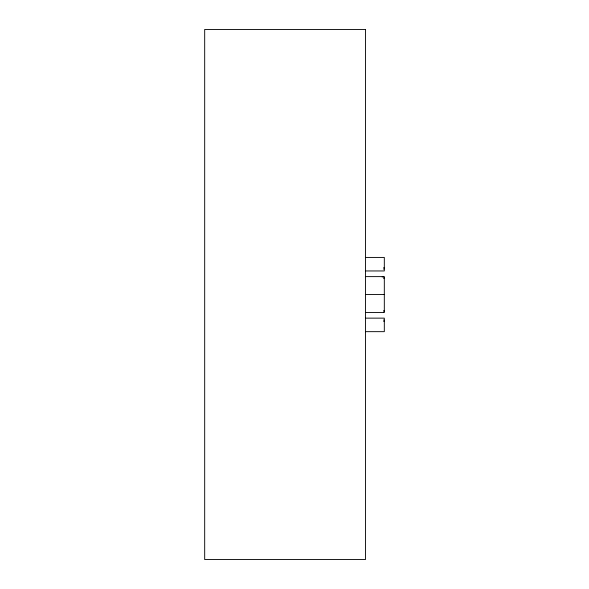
<?xml version="1.0" encoding="UTF-8"?>
<svg xmlns="http://www.w3.org/2000/svg" width="589" height="589" viewBox="0 0 589 589"><rect width="100%" height="100%" fill="white"/><g stroke="black" fill="none" stroke-linecap="round" stroke-linejoin="round"><path stroke-width="0.88" d="M365.467 257.43L384.315 257.43L384.315 270.955L365.467 270.955M365.467 276.616L384.315 276.616L384.315 312.479L365.467 312.479M365.467 294.544L384.315 294.544M365.467 318.141L384.315 318.141L384.315 331.659L365.467 331.659M382.165 277.036A1.134 1.134 0 0 1 383.763 277.036A1.134 1.134 0 0 1 383.763 278.634M383.763 267.583A1.134 1.134 0 0 1 383.763 269.18M383.763 310.462A1.134 1.134 0 0 1 383.763 312.06M383.763 319.915A1.134 1.134 0 0 1 383.763 321.513M365.467 29.45L204.685 29.45L204.685 559.55L365.467 559.55L365.467 29.45"/></g></svg>
